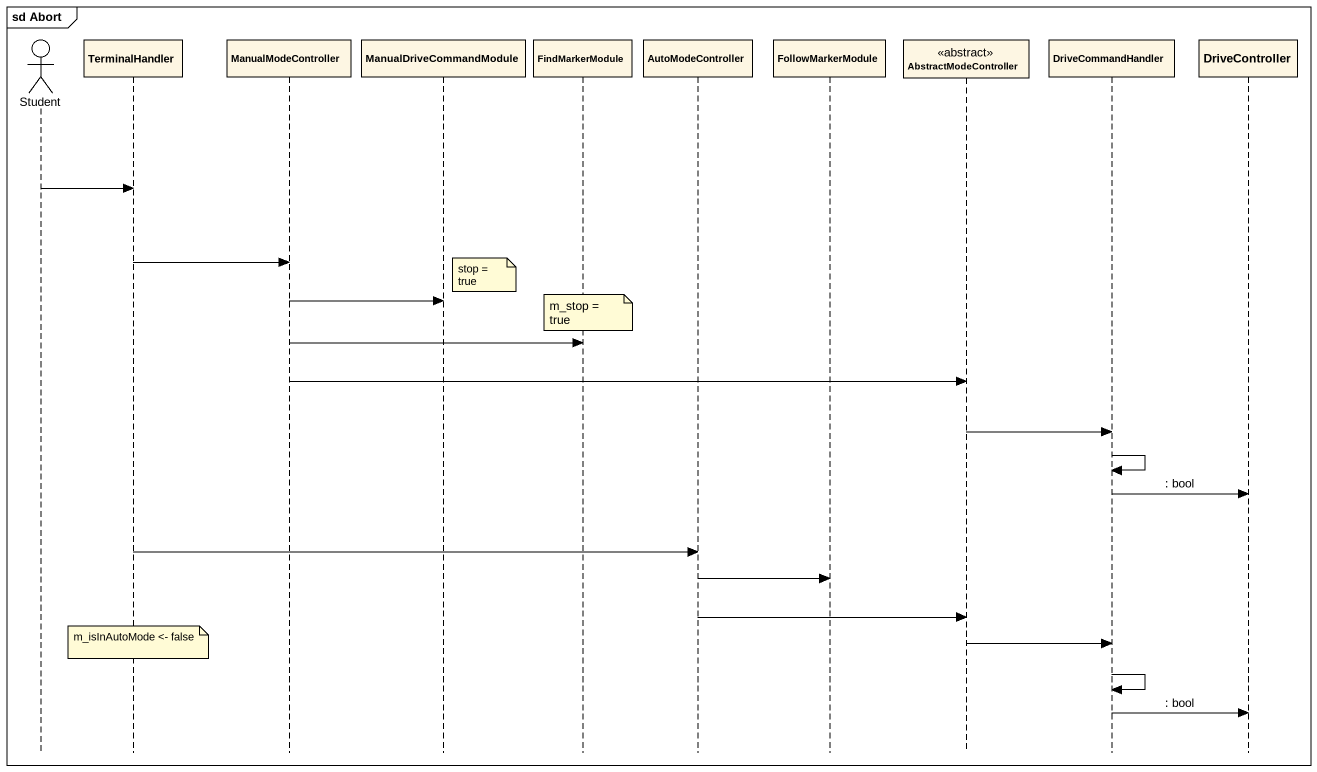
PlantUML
@startuml
mainframe sd Abort
hide footbox
actor Student
participant TerminalHandler
participant ManualModeController
participant ManualDriveCommandModule
participant FindMarkerModule
participant AutoModeController
participant FollowMarkerModule
participant AbstractModeController <<abstract>>
participant DriveCommandHandler
participant DriveController

Student -> TerminalHandler
TerminalHandler -> ManualModeController
note right of ManualDriveCommandModule : stop = true
ManualModeController -> ManualDriveCommandModule
note over FindMarkerModule : m_stop = true
ManualModeController -> FindMarkerModule
ManualModeController -> AbstractModeController
AbstractModeController -> DriveCommandHandler
DriveCommandHandler -> DriveCommandHandler
DriveCommandHandler -> DriveController : : bool
TerminalHandler -> AutoModeController
AutoModeController -> FollowMarkerModule
AutoModeController -> AbstractModeController
note over TerminalHandler : m_isInAutoMode <- false
AbstractModeController -> DriveCommandHandler
DriveCommandHandler -> DriveCommandHandler
DriveCommandHandler -> DriveController : : bool
@enduml
